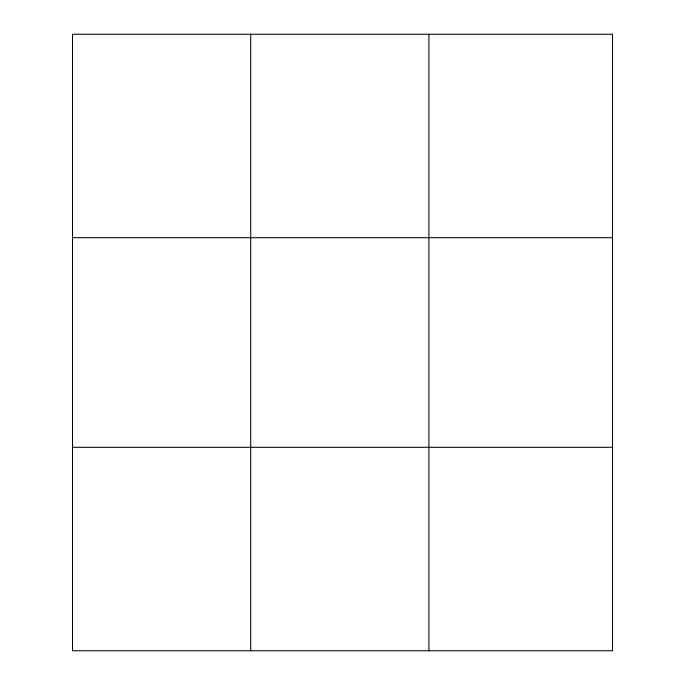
<?xml version="1.0" encoding="UTF-8"?>
<svg xmlns="http://www.w3.org/2000/svg" width="685" height="685" viewBox="0 0 685 685"><rect width="100%" height="100%" fill="white"/><g stroke="black" fill="none" stroke-linecap="round" stroke-linejoin="round"><path stroke-width="1.03" d="M250.701 34.25L250.701 650.75M428.904 34.25L428.904 650.75M72.499 237.695L612.501 237.695M72.499 447.305L612.501 447.305M612.501 34.25L612.501 650.75L72.499 650.75L72.499 34.25L612.501 34.25"/></g></svg>
